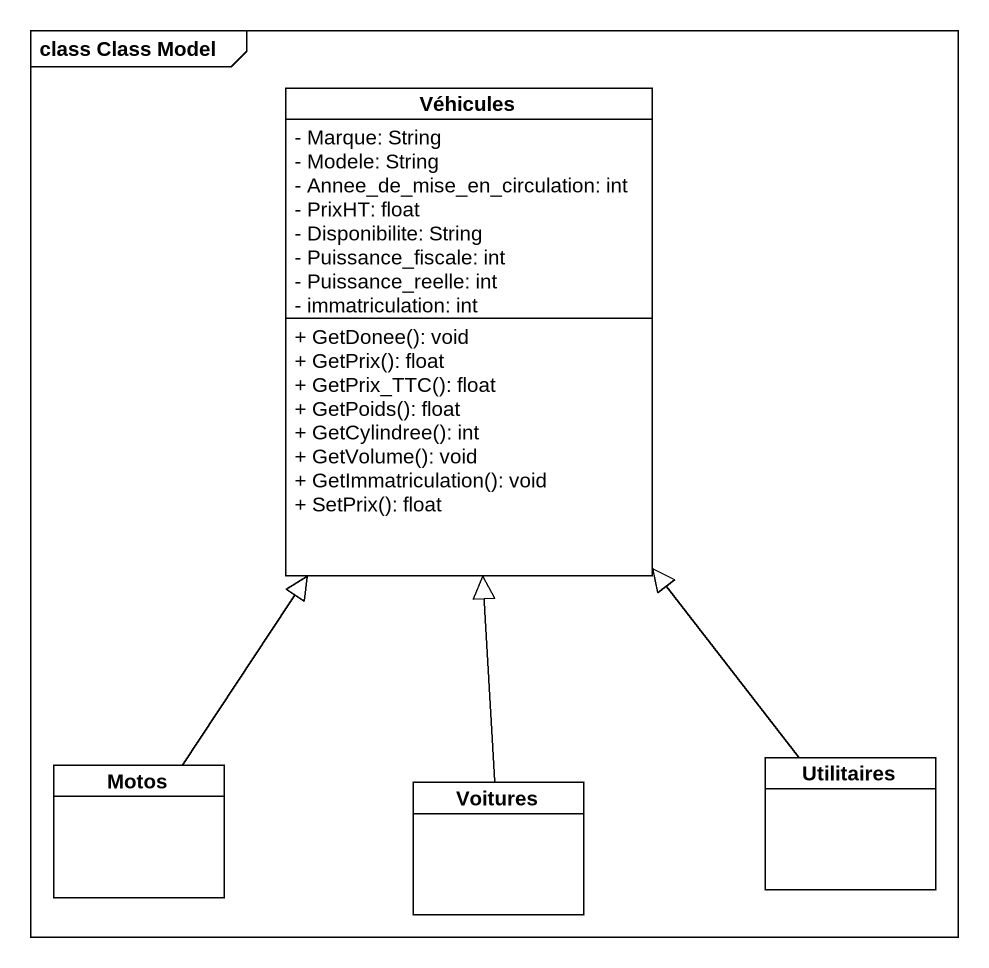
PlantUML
@startuml
mainframe class Class Model
hide circle
hide empty members
skinparam classAttributeIconSize 0
class Véhicules {
  - Marque: String
  - Modele: String
  - Annee_de_mise_en_circulation: int
  - PrixHT: float
  - Disponibilite: String
  - Puissance_fiscale: int
  - Puissance_reelle: int
  - immatriculation: int
  + GetDonee(): void
  + GetPrix(): float
  + GetPrix_TTC(): float
  + GetPoids(): float
  + GetCylindree(): int
  + GetVolume(): void
  + GetImmatriculation(): void
  + SetPrix(): float
}
class Motos
class Voitures
class Utilitaires
Motos -up-|> Véhicules
Voitures -up-|> Véhicules
Utilitaires -up-|> Véhicules
@enduml
